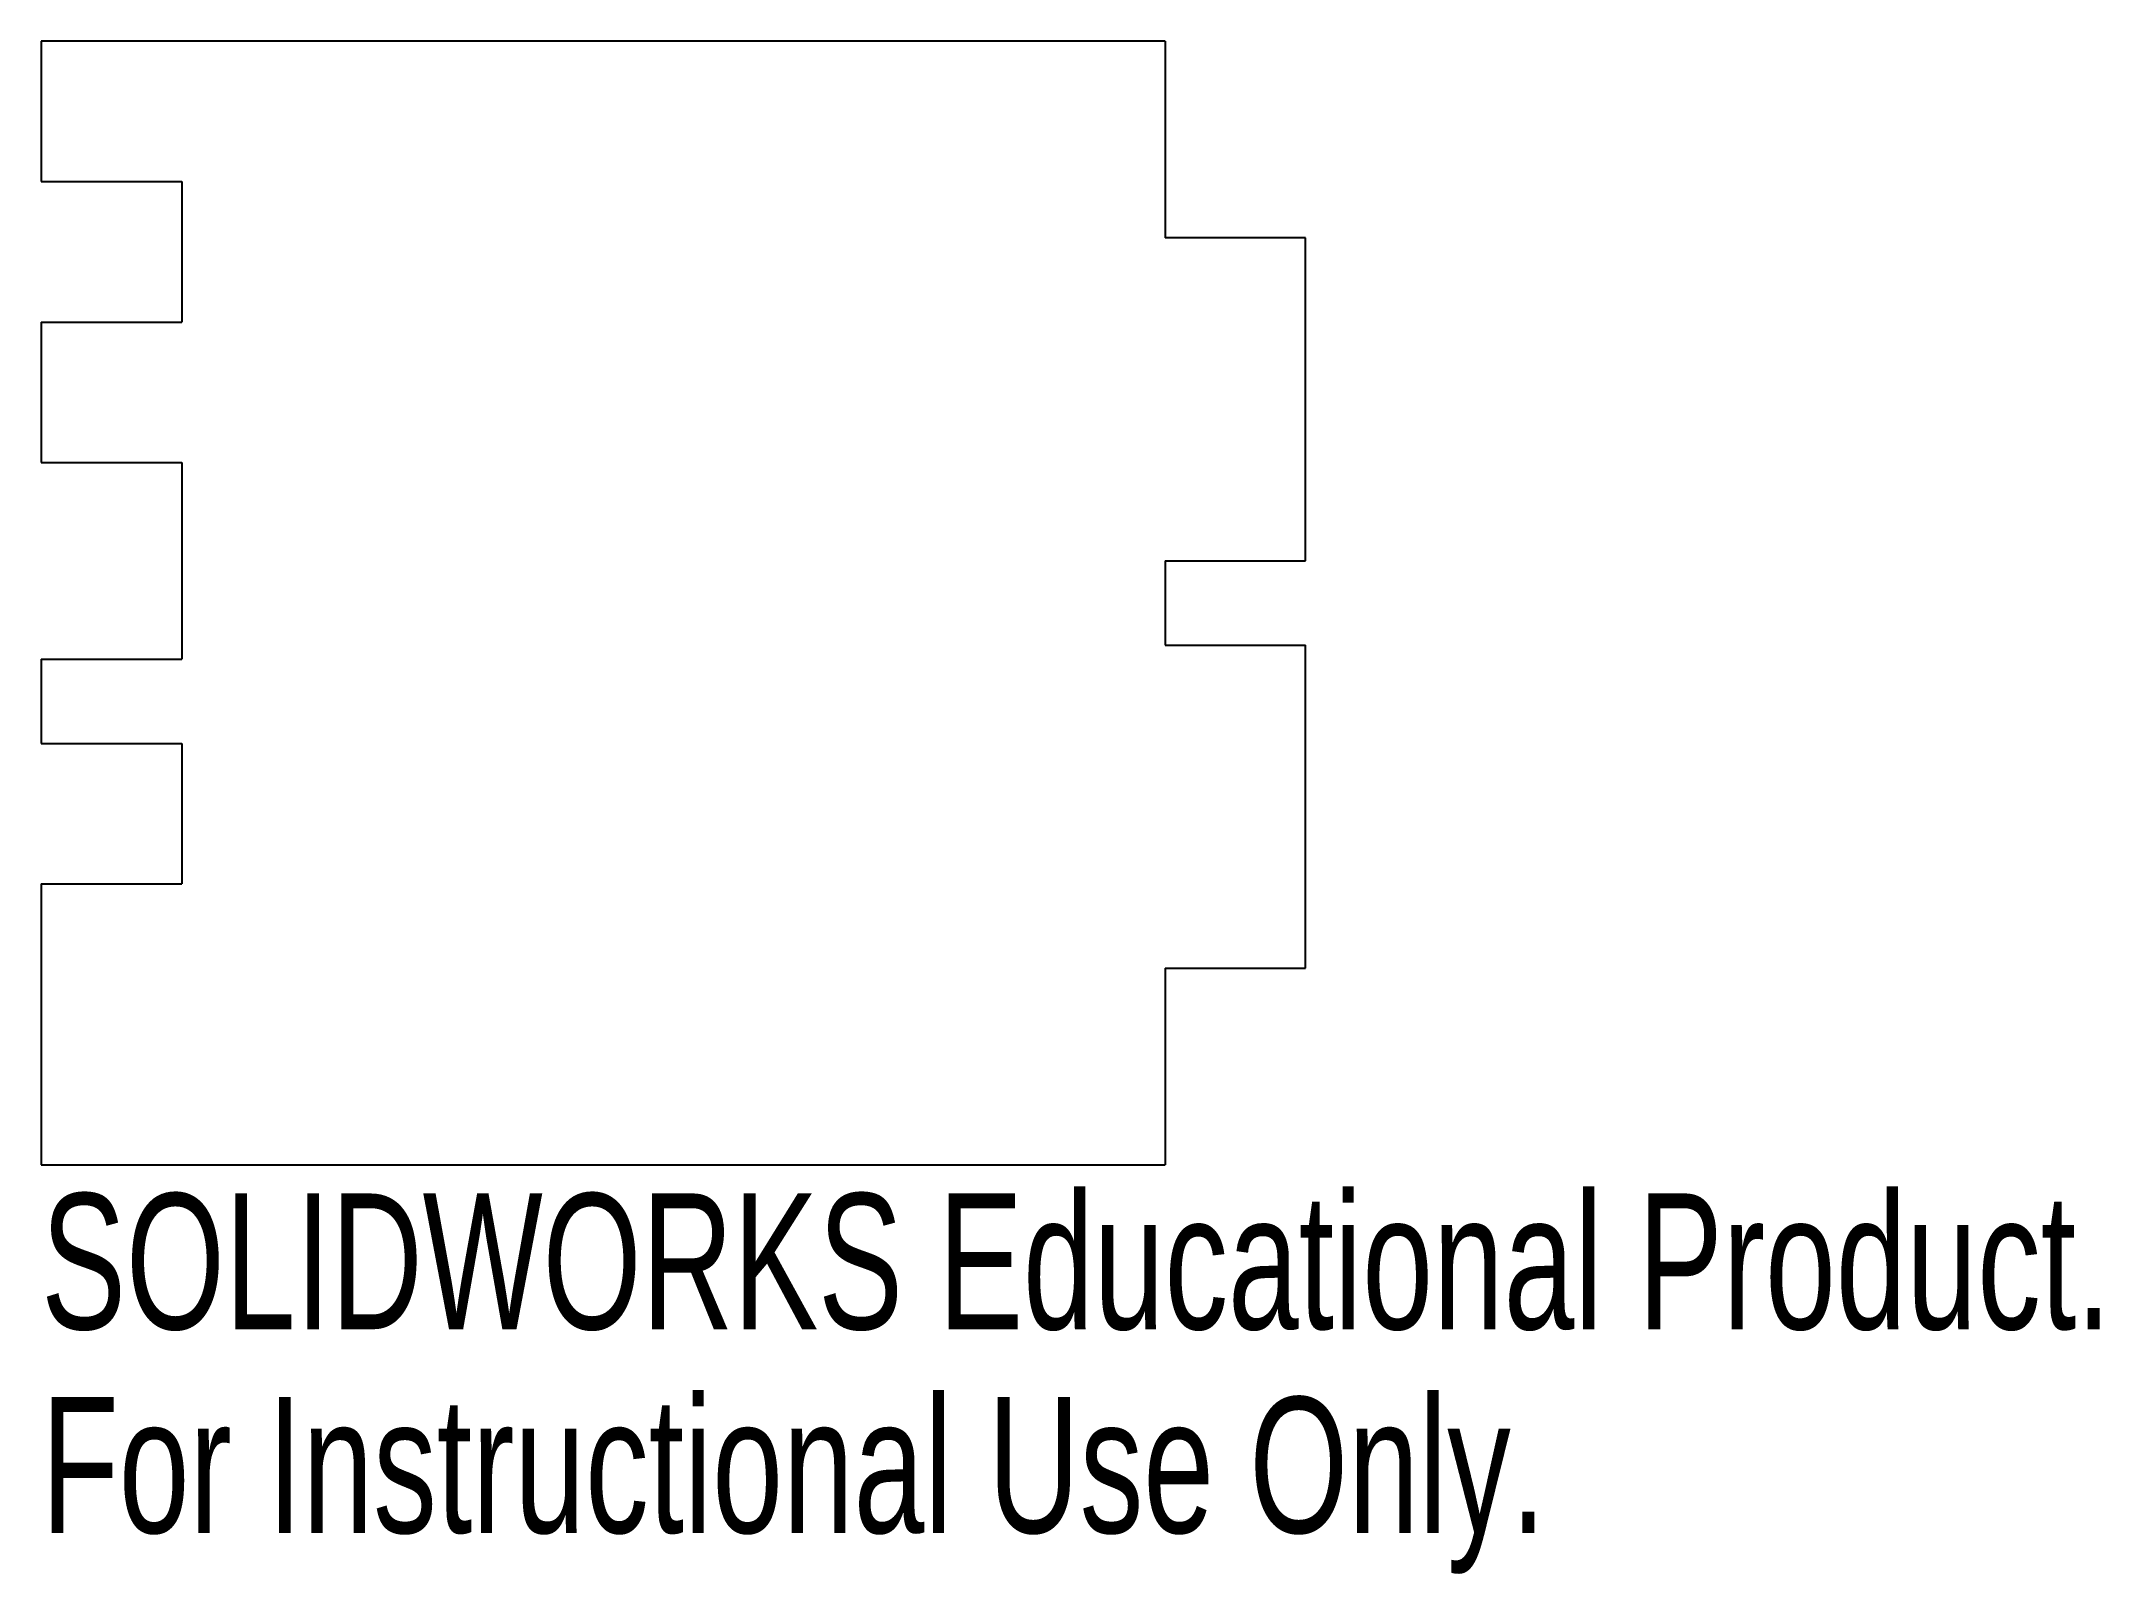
# Model space of a CAD drawing. Header units: millimetres. Extents: x -22.4 to 50.8, y -37.8 to 16.8.
import ezdxf

# ---------------------------------------------------------------- set-up
doc = ezdxf.new("R2010")
doc.units = ezdxf.units.MM
doc.styles.add('SLDTEXTSTYLE0', font='TXT', dxfattribs={"width": 0.7})

msp = doc.modelspace()

# ---------------------------------------------------------------- linework, layer by layer
at = {"color": 7, "linetype": 'Continuous', "lineweight": 25}
for p, q in [((17.58, 16.755), (-22.42, 16.755)), ((-22.42, 16.755), (-22.42, 11.755)), ((17.58, 16.755), (17.58, 9.755)), ((-22.42, 11.755), (-17.42, 11.755)), ((-17.42, 11.755), (-17.42, 6.755)), ((22.58, 9.755), (17.58, 9.755)), ((22.58, -1.745), (22.58, 9.755)), ((-22.42, 6.755), (-17.42, 6.755)), ((-22.42, 6.755), (-22.42, 1.755)), ((-22.42, 1.755), (-17.42, 1.755)), ((-17.42, 1.755), (-17.42, -5.245)), ((17.58, -1.745), (17.58, -4.745)), ((17.58, -1.745), (22.58, -1.745)), ((17.58, -4.745), (22.58, -4.745)), ((22.58, -16.245), (22.58, -4.745)), ((-22.42, -5.245), (-17.42, -5.245)), ((-22.42, -5.245), (-22.42, -8.245)), ((-22.42, -8.245), (-17.42, -8.245)), ((-17.42, -8.245), (-17.42, -13.245)), ((-22.42, -13.245), (-17.42, -13.245)), ((-22.42, -13.245), (-22.42, -23.245)), ((17.58, -16.245), (17.58, -23.245)), ((17.58, -16.245), (22.58, -16.245)), ((-22.42, -23.245), (17.58, -23.245))]:
    msp.add_line(p, q, dxfattribs=at)

# ---------------------------------------------------------------- texts
at = {"color": 7, "linetype": 'Continuous', "char_height": 4.83362, "attachment_point": 1, "style": 'SLDTEXTSTYLE0'}
for s, insert in [('SOLIDWORKS Educational Product.', (-22.42, -24.264)), ('For Instructional Use Only.', (-22.42, -31.515))]:
    msp.add_mtext(s, dxfattribs=dict(at, insert=insert))

doc.saveas('drawing.dxf')
